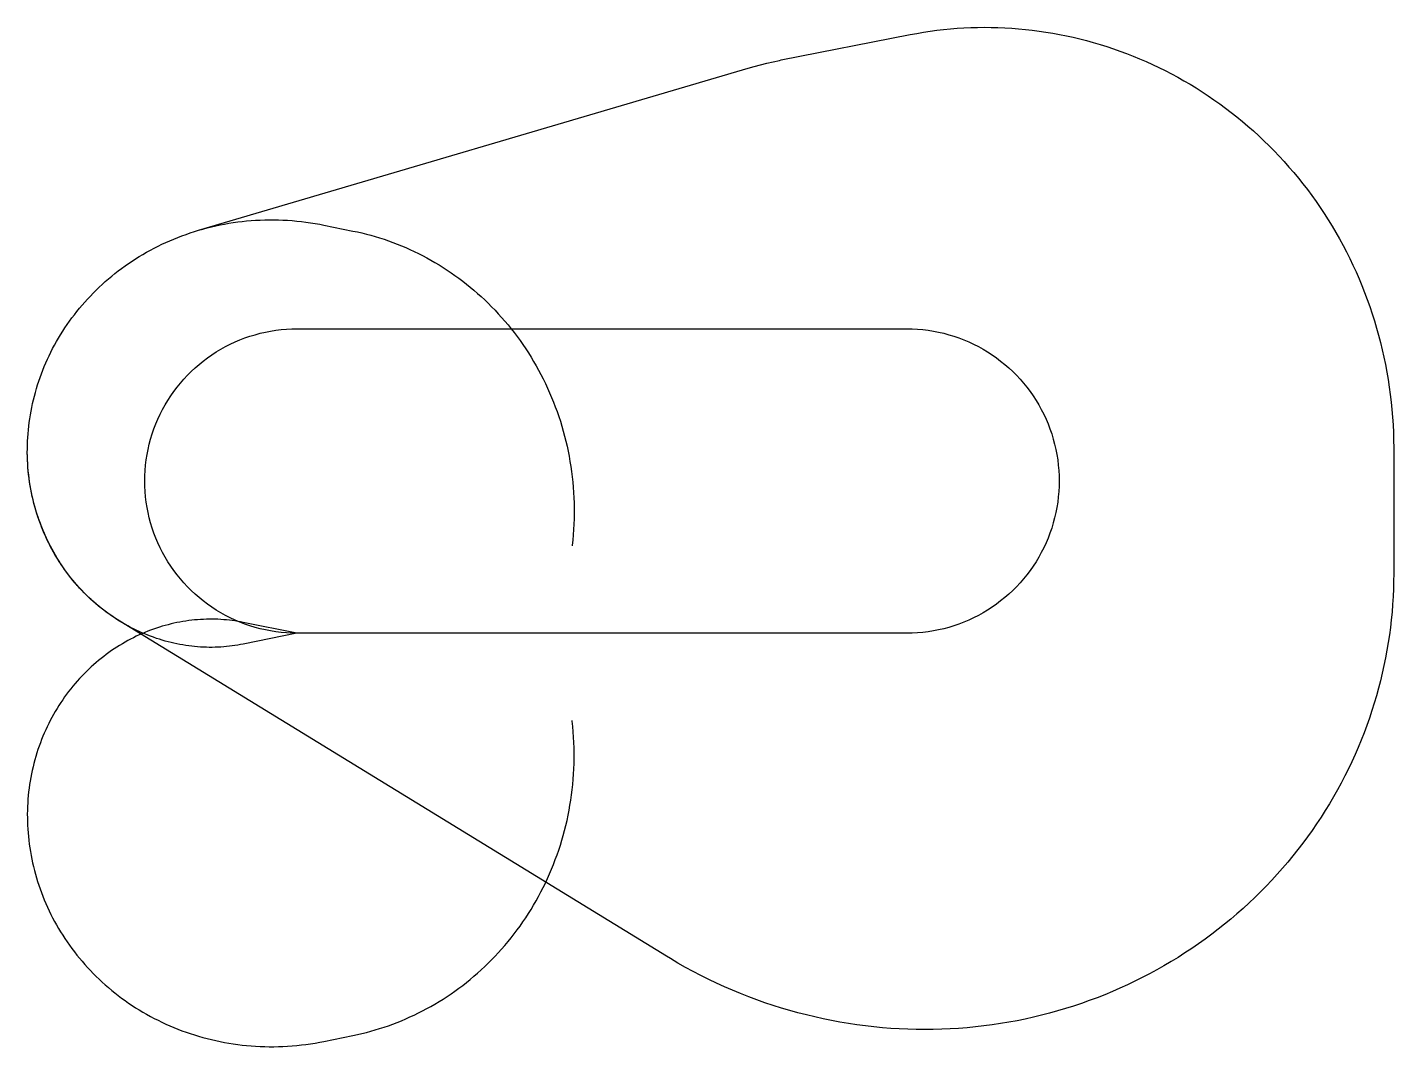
# Model space of a CAD drawing. Header units: metres. Extents: x -7268 to 29556, y -11142 to 16330.
import ezdxf

# ---------------------------------------------------------------- set-up
doc = ezdxf.new("R2010")
doc.units = ezdxf.units.M

msp = doc.modelspace()

# ---------------------------------------------------------------- linework, layer by layer
at = {"layer": 'NorminalTrack', "color": 1}
msp.add_lwpolyline([(0, 0), (0, 0), (-143, 2), (-286, 10), (-429, 22), (-571, 40), (-712, 62), (-853, 90), (-993, 122), (-1131, 159), (-1268, 201), (-1403, 247), (-1537, 299), (-1669, 355), (-1799, 415), (-1926, 480), (-2051, 550), (-2174, 623), (-2294, 701), (-2412, 784), (-2526, 870), (-2637, 960), (-2745, 1054), (-2850, 1152), (-2951, 1253), (-3049, 1358), (-3143, 1466), (-3233, 1577), (-3319, 1691), (-3402, 1809), (-3480, 1929), (-3553, 2051), (-3623, 2177), (-3688, 2304), (-3748, 2434), (-3804, 2566), (-3856, 2700), (-3902, 2835), (-3944, 2972), (-3981, 3110), (-4013, 3250), (-4041, 3391), (-4063, 3532), (-4081, 3674), (-4093, 3817), (-4100, 3960), (-4103, 4103), (-4100, 4246), (-4093, 4389), (-4081, 4532), (-4063, 4674), (-4041, 4815), (-4013, 4956), (-3981, 5096), (-3944, 5234), (-3902, 5371), (-3856, 5506), (-3804, 5640), (-3748, 5772), (-3688, 5902), (-3623, 6029), (-3553, 6154), (-3480, 6277), (-3402, 6397), (-3319, 6515), (-3233, 6629), (-3143, 6740), (-3049, 6848), (-2951, 6953), (-2850, 7054), (-2745, 7152), (-2637, 7246), (-2526, 7336), (-2412, 7422), (-2294, 7505), (-2174, 7583), (-2051, 7656), (-1926, 7726), (-1799, 7791), (-1669, 7851), (-1537, 7907), (-1403, 7959), (-1268, 8005), (-1131, 8047), (-993, 8084), (-853, 8116), (-712, 8144), (-571, 8166), (-429, 8184), (-286, 8196), (-143, 8203), (0, 8206), (0, 8206), (16438, 8206), (16438, 8206), (16581, 8203), (16724, 8196), (16866, 8184), (17009, 8166), (17150, 8144), (17291, 8116), (17430, 8084), (17569, 8047), (17705, 8005), (17841, 7959), (17975, 7907), (18106, 7851), (18236, 7791), (18364, 7726), (18489, 7656), (18612, 7583), (18732, 7505), (18849, 7422), (18964, 7336), (19075, 7246), (19183, 7152), (19288, 7054), (19389, 6953), (19487, 6848), (19581, 6740), (19671, 6629), (19757, 6515), (19839, 6397), (19917, 6277), (19991, 6154), (20060, 6029), (20125, 5902), (20186, 5772), (20242, 5640), (20293, 5506), (20340, 5371), (20382, 5234), (20419, 5096), (20451, 4956), (20478, 4815), (20501, 4674), (20518, 4532), (20531, 4389), (20538, 4246), (20541, 4103), (20538, 3960), (20531, 3817), (20518, 3674), (20501, 3532), (20478, 3391), (20451, 3250), (20419, 3110), (20382, 2972), (20340, 2835), (20293, 2700), (20242, 2566), (20186, 2434), (20125, 2304), (20060, 2177), (19991, 2051), (19917, 1929), (19839, 1809), (19757, 1691), (19671, 1577), (19581, 1466), (19487, 1358), (19389, 1253), (19288, 1152), (19183, 1054), (19075, 960), (18964, 870), (18849, 784), (18732, 701), (18612, 623), (18489, 550), (18364, 480), (18236, 415), (18106, 355), (17975, 299), (17841, 247), (17705, 201), (17569, 159), (17430, 122), (17291, 90), (17150, 62), (17009, 40), (16866, 22), (16724, 10), (16581, 2), (16438, 0), (0, 0)], dxfattribs=at)
at = {"layer": 'WindSpiral', "color": 5}
for points in [[(0, 0), (-1448, -293), (-1522, -307), (-1596, -320), (-1671, -332), (-1747, -343), (-1823, -352), (-1899, -360), (-1976, -366), (-2053, -372), (-2130, -376), (-2208, -378), (-2286, -380), (-2364, -380), (-2443, -378), (-2522, -375), (-2601, -371), (-2680, -365), (-2759, -358), (-2838, -350), (-2917, -340), (-2997, -329), (-3076, -316), (-3156, -302), (-3235, -287), (-3315, -270), (-3394, -251), (-3473, -231), (-3553, -210), (-3632, -187), (-3710, -163), (-3789, -137), (-3867, -110), (-3946, -82), (-4023, -52), (-4101, -20), (-4178, 12), (-4255, 47), (-4332, 83), (-4408, 120), (-4483, 158), (-4559, 198), (-4633, 240), (-4707, 283), (-4781, 327), (-4854, 373), (-4927, 420), (-4998, 469), (-5070, 519), (-5140, 570), (-5210, 623), (-5279, 677), (-5347, 732), (-5415, 789), (-5481, 847), (-5547, 906), (-5612, 967), (-5676, 1029), (-5739, 1092), (-5801, 1157), (-5863, 1223), (-5923, 1290), (-5982, 1358), (-6040, 1428), (-6097, 1498), (-6154, 1570), (-6208, 1643), (-6262, 1717), (-6315, 1793), (-6366, 1869), (-6417, 1947), (-6466, 2025), (-6513, 2105), (-6560, 2186), (-6605, 2267), (-6649, 2350), (-6691, 2434), (-6732, 2518), (-6772, 2604), (-6811, 2690), (-6848, 2778), (-6883, 2866), (-6917, 2955), (-6950, 3045), (-6981, 3136), (-7011, 3227), (-7039, 3319), (-7065, 3412), (-7090, 3506), (-7114, 3600), (-7135, 3695), (-7155, 3790), (-7174, 3886), (-7191, 3983), (-7206, 4080), (-7220, 4178), (-7232, 4276), (-7242, 4374), (-7251, 4473), (-7257, 4573), (-7263, 4672), (-7266, 4772), (-7268, 4873), (-7267, 4973), (-7266, 5074), (-7262, 5175), (-7257, 5276), (-7249, 5377), (-7240, 5479), (-7230, 5580), (-7217, 5682), (-7203, 5783), (-7186, 5885), (-7168, 5986), (-7149, 6088), (-7127, 6189), (-7104, 6290), (-7078, 6391), (-7051, 6492), (-7022, 6592), (-6992, 6692), (-6959, 6792), (-6925, 6892), (-6888, 6991), (-6850, 7089), (-6811, 7188), (-6769, 7285), (-6726, 7383), (-6680, 7479), (-6633, 7576), (-6585, 7671), (-6534, 7766), (-6482, 7860), (-6428, 7954), (-6372, 8046), (-6314, 8138), (-6255, 8229), (-6194, 8320), (-6131, 8409), (-6067, 8498), (-6000, 8585), (-5933, 8672), (-5863, 8757), (-5792, 8842), (-5719, 8925), (-5645, 9008), (-5569, 9089), (-5491, 9169), (-5412, 9248), (-5332, 9326), (-5250, 9402), (-5166, 9477), (-5081, 9551), (-4994, 9624), (-4906, 9695), (-4817, 9765), (-4726, 9833), (-4634, 9900), (-4540, 9965), (-4445, 10029), (-4349, 10091), (-4251, 10152), (-4152, 10212), (-4052, 10269), (-3951, 10325), (-3849, 10379), (-3745, 10432), (-3640, 10483), (-3535, 10532), (-3428, 10580), (-3320, 10625), (-3211, 10669), (-3101, 10711), (-2990, 10751), (-2878, 10790), (-2766, 10826), (-2652, 10861), (-2652, 10861), (12156, 15230), (12323, 15278), (12491, 15323), (12660, 15364), (12829, 15403), (13000, 15440), (13053, 15450), (16527, 16134), (16706, 16167), (16885, 16198), (17065, 16225), (17245, 16249), (17426, 16270), (17608, 16288), (17790, 16303), (17973, 16314), (18156, 16323), (18340, 16328), (18524, 16330), (18708, 16329), (18892, 16324), (19077, 16317), (19261, 16306), (19446, 16292), (19630, 16274), (19815, 16254), (19999, 16230), (20183, 16203), (20367, 16173), (20550, 16139), (20734, 16102), (20916, 16062), (21099, 16019), (21280, 15972), (21461, 15922), (21642, 15869), (21822, 15813), (22001, 15754), (22179, 15691), (22356, 15625), (22532, 15556), (22708, 15484), (22882, 15409), (23055, 15331), (23227, 15249), (23398, 15164), (23567, 15077), (23735, 14986), (23902, 14892), (24067, 14795), (24231, 14695), (24393, 14593), (24554, 14487), (24713, 14378), (24870, 14266), (25025, 14152), (25179, 14035), (25331, 13915), (25480, 13792), (25628, 13666), (25774, 13538), (25918, 13406), (26059, 13273), (26199, 13136), (26336, 12997), (26471, 12856), (26603, 12712), (26734, 12565), (26861, 12416), (26987, 12265), (27110, 12111), (27230, 11955), (27348, 11797), (27463, 11637), (27575, 11474), (27685, 11309), (27792, 11142), (27896, 10973), (27997, 10802), (28095, 10629), (28191, 10454), (28283, 10277), (28373, 10099), (28459, 9919), (28543, 9737), (28623, 9553), (28700, 9368), (28774, 9181), (28845, 8993), (28913, 8803), (28977, 8612), (29039, 8419), (29096, 8225), (29151, 8030), (29202, 7834), (29250, 7637), (29294, 7439), (29335, 7240), (29373, 7039), (29407, 6838), (29438, 6636), (29465, 6434), (29489, 6230), (29509, 6026), (29525, 5822), (29538, 5617), (29548, 5412), (29554, 5206), (29556, 5000), (29556, 4973), (29556, 1606), (29554, 1399), (29549, 1193), (29540, 986), (29527, 779), (29511, 572), (29491, 366), (29467, 159), (29440, -47), (29409, -253), (29375, -459), (29337, -665), (29295, -870), (29250, -1074), (29201, -1278), (29148, -1481), (29092, -1684), (29032, -1885), (28969, -2086), (28902, -2286), (28831, -2485), (28757, -2684), (28680, -2880), (28599, -3076), (28514, -3271), (28426, -3464), (28335, -3656), (28240, -3847), (28141, -4036), (28039, -4223), (27934, -4409), (27826, -4593), (27714, -4776), (27598, -4957), (27480, -5136), (27358, -5313), (27233, -5488), (27105, -5661), (26974, -5832), (26840, -6001), (26702, -6168), (26562, -6332), (26418, -6495), (26272, -6654), (26122, -6812), (25970, -6967), (25815, -7120), (25657, -7269), (25496, -7417), (25332, -7562), (25166, -7703), (24997, -7843), (24826, -7979), (24652, -8113), (24475, -8243), (24296, -8371), (24115, -8496), (23931, -8617), (23745, -8736), (23557, -8851), (23366, -8963), (23174, -9072), (22979, -9178), (22782, -9280), (22583, -9379), (22383, -9475), (22180, -9567), (21976, -9656), (21770, -9742), (21562, -9824), (21353, -9902), (21142, -9977), (20929, -10048), (20715, -10115), (20500, -10179), (20283, -10239), (20065, -10295), (19846, -10348), (19626, -10397), (19405, -10442), (19183, -10483), (18960, -10520), (18735, -10554), (18511, -10583), (18285, -10609), (18059, -10631), (17832, -10649), (17605, -10663), (17377, -10672), (17149, -10678), (16920, -10680), (16691, -10678), (16462, -10672), (16233, -10662), (16004, -10648), (15775, -10630), (15546, -10608), (15318, -10582), (15089, -10552), (14861, -10518), (14633, -10480), (14406, -10438), (14179, -10392), (13953, -10342), (13727, -10287), (13502, -10229), (13278, -10167), (13055, -10101), (12833, -10031), (12612, -9957), (12392, -9879), (12173, -9797), (11955, -9711), (11739, -9622), (11524, -9528), (11310, -9431), (11098, -9330), (10887, -9225), (10679, -9116), (10471, -9004), (10266, -8887), (10063, -8768), (9962, -8707), (-4776, 324), (-4850, 370), (-4922, 417), (-4994, 466), (-5065, 515), (-5136, 567), (-5205, 619), (-5274, 673), (-5343, 729), (-5410, 785), (-5477, 843), (-5543, 903), (-5608, 963), (-5672, 1025), (-5735, 1088), (-5798, 1153), (-5859, 1219), (-5919, 1285), (-5978, 1354), (-6037, 1423), (-6094, 1494), (-6150, 1566), (-6205, 1639), (-6259, 1713), (-6312, 1788), (-6363, 1864), (-6413, 1942), (-6462, 2020), (-6510, 2100), (-6557, 2181), (-6602, 2262), (-6646, 2345), (-6689, 2428), (-6730, 2513), (-6770, 2599), (-6808, 2685), (-6845, 2772), (-6881, 2860), (-6915, 2949), (-6948, 3039), (-6979, 3130), (-7009, 3221), (-7037, 3313), (-7064, 3406), (-7089, 3500), (-7112, 3594), (-7134, 3689), (-7154, 3784), (-7173, 3880), (-7190, 3977), (-7205, 4074), (-7219, 4172), (-7231, 4270), (-7241, 4368), (-7250, 4467), (-7257, 4566), (-7262, 4666), (-7266, 4766), (-7268, 4866), (-7268, 4917)], [(0, 0), (-1448, -293), (-1522, -307), (-1596, -320), (-1671, -332), (-1747, -343), (-1823, -352), (-1899, -360), (-1976, -366), (-2053, -372), (-2130, -376), (-2208, -378), (-2286, -380), (-2364, -380), (-2443, -378), (-2522, -375), (-2601, -371), (-2680, -365), (-2759, -358), (-2838, -350), (-2917, -340), (-2997, -329), (-3076, -316), (-3156, -302), (-3235, -287), (-3315, -270), (-3394, -251), (-3473, -231), (-3553, -210), (-3632, -187), (-3710, -163), (-3789, -137), (-3867, -110), (-3946, -82), (-4023, -52), (-4101, -20), (-4178, 12), (-4255, 47), (-4332, 83), (-4408, 120), (-4483, 158), (-4559, 198), (-4633, 240), (-4707, 283), (-4781, 327), (-4854, 373), (-4927, 420), (-4998, 469), (-5070, 519), (-5140, 570), (-5210, 623), (-5279, 677), (-5347, 732), (-5415, 789), (-5481, 847), (-5547, 906), (-5612, 967), (-5676, 1029), (-5739, 1092), (-5801, 1157), (-5863, 1223), (-5923, 1290), (-5982, 1358), (-6040, 1428), (-6097, 1498), (-6154, 1570), (-6208, 1643), (-6262, 1717), (-6315, 1793), (-6366, 1869), (-6417, 1947), (-6466, 2025), (-6513, 2105), (-6560, 2186), (-6605, 2267), (-6649, 2350), (-6691, 2434), (-6732, 2518), (-6772, 2604), (-6811, 2690), (-6848, 2778), (-6883, 2866), (-6917, 2955), (-6950, 3045), (-6981, 3136), (-7011, 3227), (-7039, 3319), (-7065, 3412), (-7090, 3506), (-7114, 3600), (-7135, 3695), (-7155, 3790), (-7174, 3886), (-7191, 3983), (-7206, 4080), (-7220, 4178), (-7232, 4276), (-7242, 4374), (-7251, 4473), (-7257, 4573), (-7263, 4672), (-7266, 4772), (-7268, 4873), (-7267, 4973), (-7266, 5074), (-7262, 5175), (-7257, 5276), (-7249, 5377), (-7240, 5479), (-7230, 5580), (-7217, 5682), (-7203, 5783), (-7186, 5885), (-7168, 5986), (-7149, 6088), (-7127, 6189), (-7104, 6290), (-7078, 6391), (-7051, 6492), (-7022, 6592), (-6992, 6692), (-6959, 6792), (-6925, 6892), (-6888, 6991), (-6850, 7089), (-6811, 7188), (-6769, 7285), (-6726, 7383), (-6680, 7479), (-6633, 7576), (-6585, 7671), (-6534, 7766), (-6482, 7860), (-6428, 7954), (-6372, 8046), (-6314, 8138), (-6255, 8229), (-6194, 8320), (-6131, 8409), (-6067, 8498), (-6000, 8585), (-5933, 8672), (-5863, 8757), (-5792, 8842), (-5719, 8925), (-5645, 9008), (-5569, 9089), (-5491, 9169), (-5412, 9248), (-5332, 9326), (-5250, 9402), (-5166, 9477), (-5081, 9551), (-4994, 9624), (-4906, 9695), (-4817, 9765), (-4726, 9833), (-4634, 9900), (-4540, 9965), (-4445, 10029), (-4349, 10091), (-4251, 10152), (-4152, 10212), (-4052, 10269), (-3951, 10325), (-3849, 10379), (-3745, 10432), (-3640, 10483), (-3535, 10532), (-3428, 10580), (-3320, 10625), (-3211, 10669), (-3101, 10711), (-2990, 10751), (-2878, 10790), (-2766, 10826), (-2652, 10861), (-2538, 10893), (-2423, 10924), (-2307, 10953), (-2190, 10980), (-2073, 11005), (-1955, 11027), (-1837, 11048), (-1717, 11067), (-1598, 11084), (-1477, 11098), (-1357, 11111), (-1235, 11121), (-1114, 11130), (-992, 11136), (-870, 11140), (-747, 11142), (-624, 11142), (-501, 11140), (-378, 11135), (-254, 11129), (-131, 11120), (-7, 11109), (117, 11096), (240, 11080), (364, 11063), (487, 11043), (611, 11021), (719, 11000), (1509, 10840), (1629, 10815), (1749, 10787), (1869, 10758), (1988, 10726), (2108, 10692), (2226, 10656), (2345, 10617), (2463, 10577), (2580, 10534), (2697, 10489), (2814, 10443), (2929, 10394), (3044, 10342), (3159, 10289), (3273, 10234), (3385, 10177), (3498, 10117), (3609, 10056), (3719, 9992), (3829, 9926), (3937, 9859), (4045, 9789), (4152, 9717), (4257, 9643), (4361, 9568), (4465, 9490), (4567, 9411), (4668, 9329), (4767, 9246), (4865, 9160), (4962, 9073), (5058, 8984), (5152, 8893), (5245, 8801), (5337, 8706), (5426, 8610), (5515, 8512), (5602, 8413), (5687, 8311), (5770, 8208), (5852, 8104), (5933, 7997), (6011, 7890), (6088, 7780), (6163, 7669), (6236, 7557), (6307, 7443), (6377, 7328), (6444, 7211), (6510, 7093), (6574, 6973), (6635, 6853), (6695, 6731), (6753, 6607), (6808, 6483), (6862, 6357), (6913, 6230), (6962, 6102), (7010, 5973), (7054, 5843), (7097, 5712), (7138, 5580), (7176, 5447), (7212, 5314), (7246, 5179), (7277, 5043), (7306, 4907), (7333, 4770), (7357, 4632), (7380, 4494), (7399, 4355), (7417, 4216), (7431, 4076), (7444, 3935), (7454, 3794), (7461, 3653), (7466, 3511), (7469, 3369), (7469, 3227), (7467, 3084), (7462, 2942), (7455, 2799), (7445, 2656), (7433, 2513), (7418, 2370), (7416, 2352)], [(0, 0), (-1448, 293), (-1522, 307), (-1596, 320), (-1671, 332), (-1747, 343), (-1823, 352), (-1899, 360), (-1976, 366), (-2053, 372), (-2130, 376), (-2208, 378), (-2286, 380), (-2364, 380), (-2443, 378), (-2522, 375), (-2601, 371), (-2680, 365), (-2759, 358), (-2838, 350), (-2917, 340), (-2997, 329), (-3076, 316), (-3156, 302), (-3235, 287), (-3315, 270), (-3394, 251), (-3473, 231), (-3553, 210), (-3632, 187), (-3710, 163), (-3789, 137), (-3867, 110), (-3946, 82), (-4023, 52), (-4101, 20), (-4178, -12), (-4255, -47), (-4332, -83), (-4408, -120), (-4483, -158), (-4559, -198), (-4633, -240), (-4707, -283), (-4781, -327), (-4854, -373), (-4927, -420), (-4998, -469), (-5070, -519), (-5140, -570), (-5210, -623), (-5279, -677), (-5347, -732), (-5415, -789), (-5481, -847), (-5547, -906), (-5612, -967), (-5676, -1029), (-5739, -1092), (-5801, -1157), (-5863, -1223), (-5923, -1290), (-5982, -1358), (-6040, -1428), (-6097, -1498), (-6154, -1570), (-6208, -1643), (-6262, -1717), (-6315, -1793), (-6366, -1869), (-6417, -1947), (-6466, -2025), (-6513, -2105), (-6560, -2186), (-6605, -2267), (-6649, -2350), (-6691, -2434), (-6732, -2518), (-6772, -2604), (-6811, -2690), (-6848, -2778), (-6883, -2866), (-6917, -2955), (-6950, -3045), (-6981, -3136), (-7011, -3227), (-7039, -3319), (-7065, -3412), (-7090, -3506), (-7114, -3600), (-7135, -3695), (-7155, -3790), (-7174, -3886), (-7191, -3983), (-7206, -4080), (-7220, -4178), (-7232, -4276), (-7242, -4374), (-7251, -4473), (-7257, -4573), (-7263, -4672), (-7266, -4772), (-7268, -4873), (-7267, -4973), (-7266, -5074), (-7262, -5175), (-7257, -5276), (-7249, -5377), (-7240, -5479), (-7230, -5580), (-7217, -5682), (-7203, -5783), (-7186, -5885), (-7168, -5986), (-7149, -6088), (-7127, -6189), (-7104, -6290), (-7078, -6391), (-7051, -6492), (-7022, -6592), (-6992, -6692), (-6959, -6792), (-6925, -6892), (-6888, -6991), (-6850, -7089), (-6811, -7188), (-6769, -7285), (-6726, -7383), (-6680, -7479), (-6633, -7576), (-6585, -7671), (-6534, -7766), (-6482, -7860), (-6428, -7954), (-6372, -8046), (-6314, -8138), (-6255, -8229), (-6194, -8320), (-6131, -8409), (-6067, -8498), (-6000, -8585), (-5933, -8672), (-5863, -8757), (-5792, -8842), (-5719, -8925), (-5645, -9008), (-5569, -9089), (-5491, -9169), (-5412, -9248), (-5332, -9326), (-5250, -9402), (-5166, -9477), (-5081, -9551), (-4994, -9624), (-4906, -9695), (-4817, -9765), (-4726, -9833), (-4634, -9900), (-4540, -9965), (-4445, -10029), (-4349, -10091), (-4251, -10152), (-4152, -10212), (-4052, -10269), (-3951, -10325), (-3849, -10379), (-3745, -10432), (-3640, -10483), (-3535, -10532), (-3428, -10580), (-3320, -10625), (-3211, -10669), (-3101, -10711), (-2990, -10751), (-2878, -10790), (-2766, -10826), (-2652, -10861), (-2538, -10893), (-2423, -10924), (-2307, -10953), (-2190, -10980), (-2073, -11005), (-1955, -11027), (-1837, -11048), (-1717, -11067), (-1598, -11084), (-1477, -11098), (-1357, -11111), (-1235, -11121), (-1114, -11130), (-992, -11136), (-870, -11140), (-747, -11142), (-624, -11142), (-501, -11140), (-378, -11135), (-254, -11129), (-131, -11120), (-7, -11109), (117, -11096), (240, -11080), (364, -11063), (487, -11043), (611, -11021), (719, -11000), (1509, -10840), (1629, -10815), (1749, -10787), (1869, -10758), (1988, -10726), (2108, -10692), (2226, -10656), (2345, -10617), (2463, -10577), (2580, -10534), (2697, -10489), (2814, -10443), (2929, -10394), (3044, -10342), (3159, -10289), (3273, -10234), (3385, -10177), (3498, -10117), (3609, -10056), (3719, -9992), (3829, -9926), (3937, -9859), (4045, -9789), (4152, -9717), (4257, -9643), (4361, -9568), (4465, -9490), (4567, -9411), (4668, -9329), (4767, -9246), (4865, -9160), (4962, -9073), (5058, -8984), (5152, -8893), (5245, -8801), (5337, -8706), (5426, -8610), (5515, -8512), (5602, -8413), (5687, -8311), (5770, -8208), (5852, -8104), (5933, -7997), (6011, -7890), (6088, -7780), (6163, -7669), (6236, -7557), (6307, -7443), (6377, -7328), (6444, -7211), (6510, -7093), (6574, -6973), (6635, -6853), (6695, -6731), (6753, -6607), (6808, -6483), (6862, -6357), (6913, -6230), (6962, -6102), (7010, -5973), (7054, -5843), (7097, -5712), (7138, -5580), (7176, -5447), (7212, -5314), (7246, -5179), (7277, -5043), (7306, -4907), (7333, -4770), (7357, -4632), (7380, -4494), (7399, -4355), (7417, -4216), (7431, -4076), (7444, -3935), (7454, -3794), (7461, -3653), (7466, -3511), (7469, -3369), (7469, -3227), (7467, -3084), (7462, -2942), (7455, -2799), (7445, -2656), (7433, -2513), (7418, -2370), (7416, -2352)]]:
    msp.add_lwpolyline(points, dxfattribs=at)

doc.saveas('drawing.dxf')
